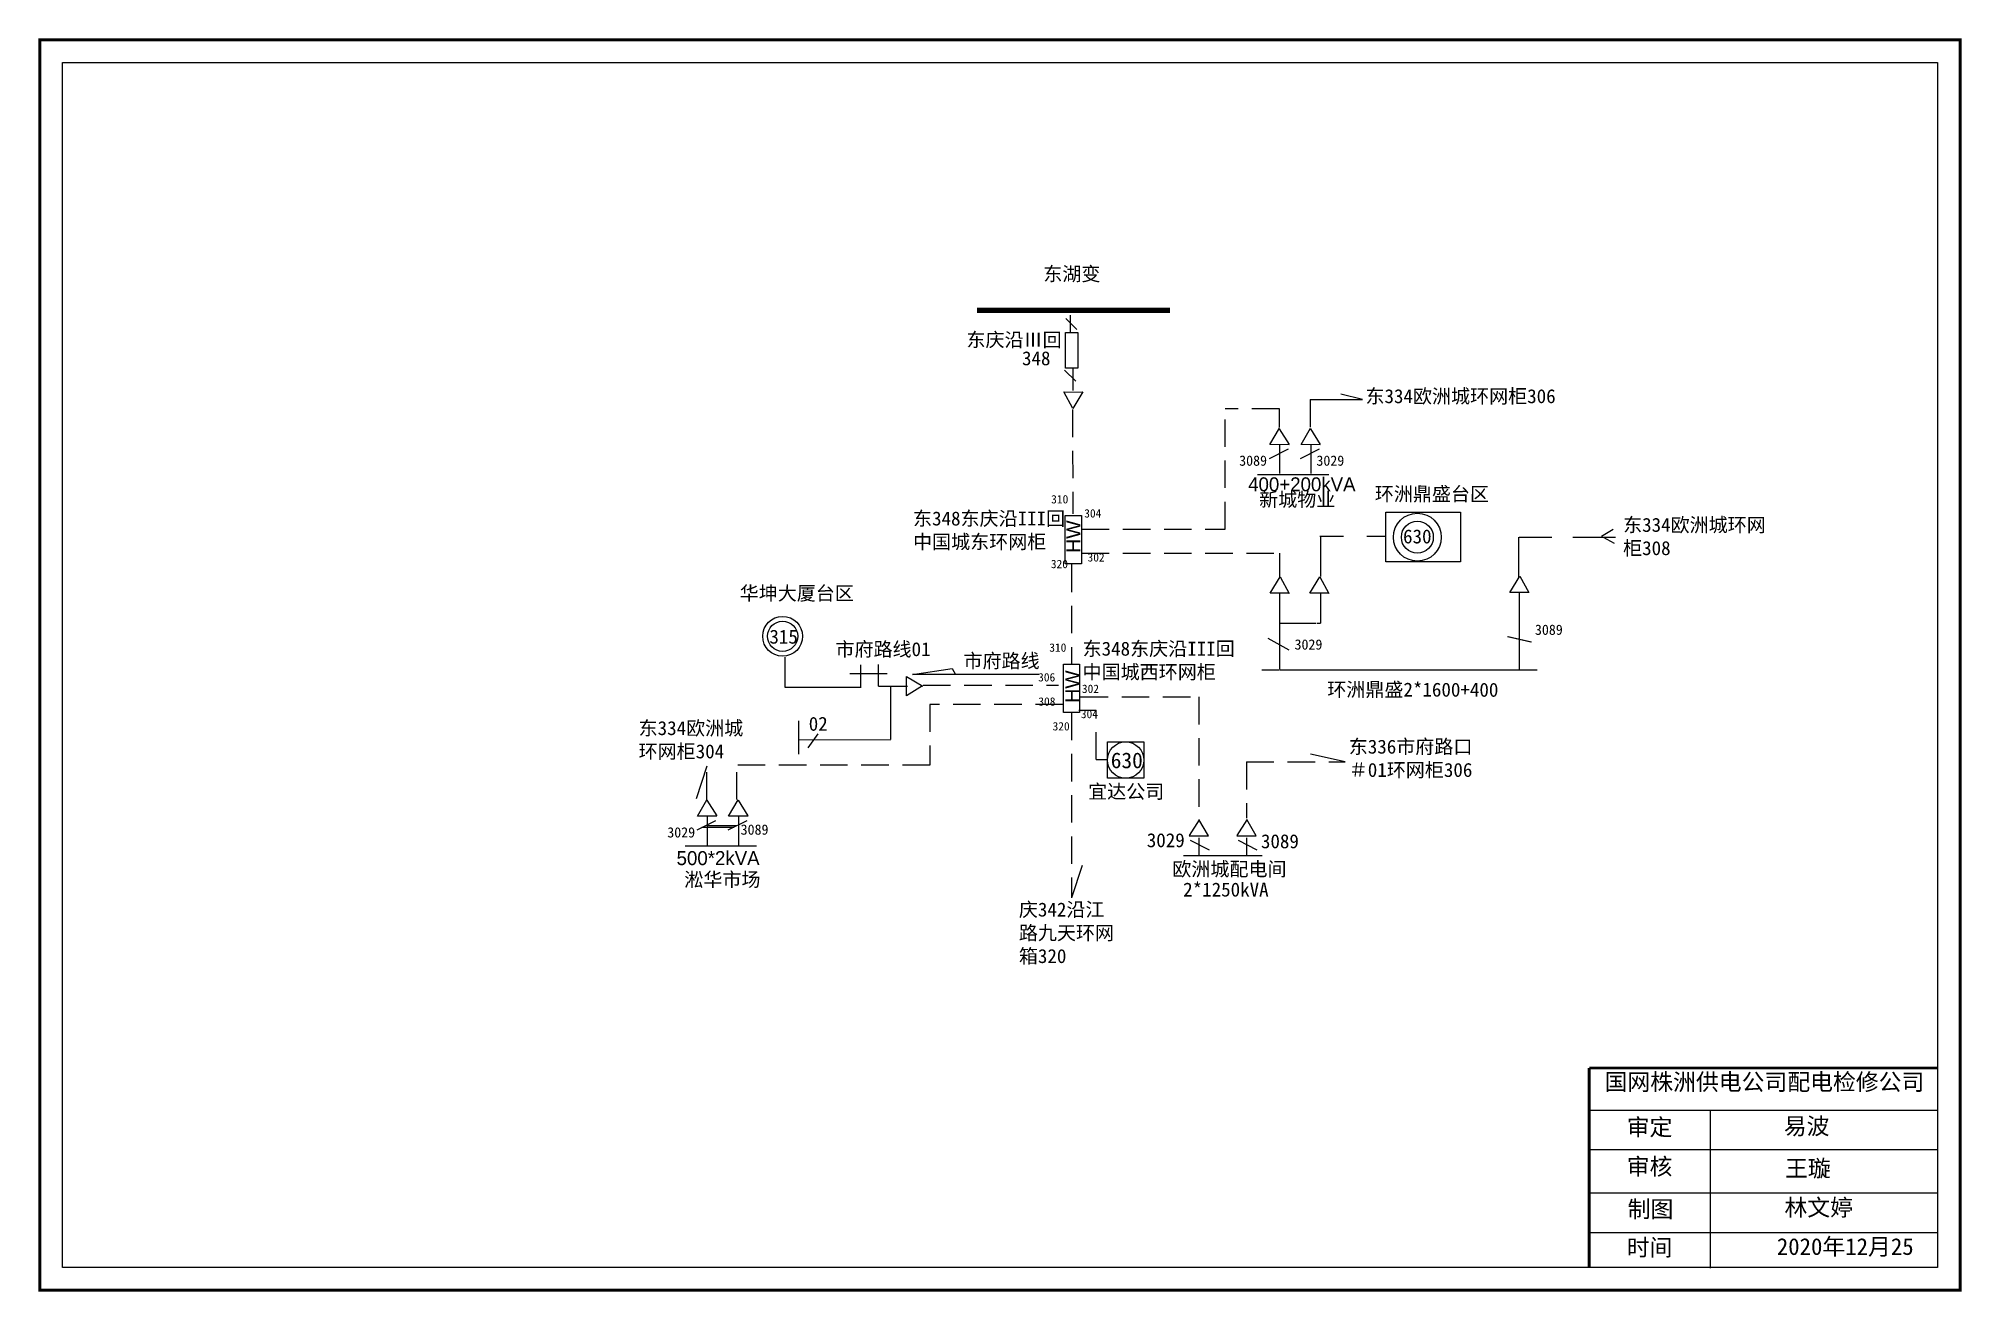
# Model space of a CAD drawing. Extents: x -2 to 342, y -1 to 223.
import ezdxf

# ---------------------------------------------------------------- set-up
doc = ezdxf.new("R2010")
doc.units = 0
doc.header["$LTSCALE"] = 0.774411
doc.linetypes.add('ACAD_ISO02W100', pattern=[15, 12, -3])
doc.linetypes.add('DASHED2', pattern=[9.525, 6.35, -3.175])
doc.layers.get('0').update_dxf_attribs({"linetype": 'CONTINUOUS'})
doc.styles.get("Standard").update_dxf_attribs({"font": '', "height": 2.5})
doc.styles.add('字体', font='simkai_0.ttf', dxfattribs={"height": 2.5})
doc.styles.get('Standard').set_extended_font_data('SimSun')

msp = doc.modelspace()

# ---------------------------------------------------------------- linework, layer by layer
at = {"linetype": 'Continuous'}
for p, q in [((184.02, 170.91), (182.04, 172.89)), ((183.8, 161.68), (181.82, 163.65)), ((183.28, 163.93), (183.28, 159.98)), ((183.29, 156.78), (181.66, 159.74)), ((181.7, 159.72), (185.05, 159.74)), ((185.05, 159.74), (183.29, 156.78)), ((216.37, 144.97), (229.12, 144.97)), ((131.76, 106.78), (131.76, 112.25)), ((145.29, 106.76), (145.29, 110.87)), ((148.41, 110.93), (148.41, 107.03)), ((143.37, 109.32), (150.02, 109.32)), ((148.45, 107.06), (153.65, 107.06)), ((150.64, 107.06), (150.64, 97.49)), ((154.59, 109.12), (161.7, 110.22)), ((177.17, 109.11), (154.59, 109.12)), ((161.7, 110.22), (162.25, 109.12)), ((145.22, 106.78), (131.76, 106.78)), ((134.12, 100.82), (134.12, 94.86)), ((184.38, 102.75), (187.46, 102.75)), ((150.63, 97.4), (134.25, 97.41)), ((135.86, 95.97), (137.65, 98.53)), ((116.85, 81.79), (122.54, 81.79)), ((117.71, 82.1), (123.09, 82.1)), ((205.84, 79.86), (205.84, 76.69)), ((214.39, 79.86), (214.39, 76.69)), ((113.85, 78.43), (126.6, 78.43)), ((203.09, 76.69), (217.2, 76.69)), ((275.82, 31.12), (338.18, 31.12)), ((297.46, 31.11), (297.46, 2.78)), ((275.82, 24.02), (338.18, 24.02)), ((275.82, 16.27), (338.18, 16.27)), ((275.82, 9.16), (338.18, 9.16))]:
    msp.add_line(p, q, dxfattribs=at)
at = {"linetype": 'ACAD_ISO02W100'}
msp.add_line((182.88, 170.41), (182.88, 173.5), dxfattribs=at)
at = {"color": 0, "linetype": 'Continuous'}
for p, q in [((235.19, 158.42), (231.32, 159.37)), ((220.29, 153.36), (220.29, 156.72)), ((225.81, 158.42), (235.19, 158.42)), ((278.01, 133.89), (280.1, 135.15)), ((227.54, 133.89), (231.75, 133.89)), ((227.67, 133.89), (227.67, 126.66)), ((235.92, 133.89), (239.37, 133.89)), ((263.12, 133.75), (263.12, 126.38)), ((263.26, 133.75), (269.1, 133.75)), ((272.86, 133.75), (280.52, 133.75)), ((278.29, 133.75), (280.24, 132.64)), ((183.18, 128.93), (183.18, 128.93)), ((220.3, 130.85), (220.3, 126.52)), ((218.66, 123.68), (220.43, 126.62)), ((220.43, 126.62), (222.05, 123.66)), ((225.76, 123.68), (227.53, 126.62)), ((227.53, 126.62), (229.15, 123.66)), ((261.59, 123.81), (263.36, 126.76)), ((263.36, 126.76), (264.97, 123.8)), ((222.01, 123.68), (218.66, 123.68)), ((220.33, 123.6), (220.33, 110.1)), ((229.11, 123.68), (225.76, 123.68)), ((227.67, 123.6), (227.67, 118.31)), ((264.94, 123.82), (261.59, 123.81)), ((263.22, 123.74), (263.22, 109.96)), ((220.44, 118.31), (226.84, 118.31)), ((226.98, 118.31), (227.67, 118.31)), ((218.24, 115.67), (222, 113.58)), ((261.13, 115.95), (265.31, 114.97)), ((261.27, 115.95), (265.45, 114.97)), ((217.13, 109.96), (220.33, 109.96)), ((220.44, 109.96), (247.89, 109.96)), ((247.89, 109.96), (266.48, 109.96)), ((232.08, 93.46), (225.86, 94.88)), ((117.75, 92.71), (115.83, 86.88)), ((184.98, 74.94), (183.06, 69.11))]:
    msp.add_line(p, q, dxfattribs=at)
at = {"color": 0, "linetype": 'DASHED2'}
for p, q in [((183.22, 156.59), (183.28, 137.9)), ((183.07, 128.81), (183.07, 110.96)), ((117.75, 86.7), (117.75, 92.77))]:
    msp.add_line(p, q, dxfattribs=at)
at = {"linetype": 'DASHED2'}
for p, q in [((220.29, 156.72), (210.58, 156.72)), ((210.58, 135.17), (210.58, 156.7)), ((184.88, 135.17), (210.58, 135.17)), ((184.88, 130.88), (220.3, 130.88)), ((153.47, 105.31), (153.49, 108.77)), ((153.49, 108.77), (156.41, 107.07)), ((156.34, 107.08), (153.51, 105.33)), ((156.46, 107.23), (180.72, 107.23)), ((181.51, 103.78), (157.69, 103.78)), ((157.69, 103.78), (157.69, 92.88)), ((184.68, 105.12), (205.84, 105.12)), ((205.84, 105.12), (205.84, 83.42)), ((183.07, 102.27), (183.06, 69.11)), ((187.46, 93.9), (187.46, 102.75)), ((187.46, 93.9), (189.41, 93.9)), ((214.38, 93.46), (232.08, 93.46)), ((214.39, 93.46), (214.39, 83.42)), ((157.69, 92.88), (122.98, 92.88)), ((123.1, 86.75), (123.1, 92.81))]:
    msp.add_line(p, q, dxfattribs=at)
at = {"color": 7, "linetype": 'DASHED2'}
for p, q in [((225.79, 158.37), (225.79, 153.4)), ((218.58, 150.31), (220.28, 153.23)), ((220.27, 153.16), (222.02, 150.33)), ((224.16, 150.31), (225.85, 153.23)), ((225.84, 153.16), (227.59, 150.33)), ((222.04, 150.29), (218.58, 150.31)), ((227.62, 150.29), (224.16, 150.31)), ((116.06, 83.77), (117.75, 86.7)), ((117.75, 86.62), (119.5, 83.8)), ((121.63, 83.77), (123.33, 86.7)), ((123.32, 86.62), (125.07, 83.8)), ((119.52, 83.75), (116.06, 83.77)), ((125.1, 83.75), (121.63, 83.77)), ((205.89, 83.11), (204.14, 80.28)), ((207.58, 80.26), (205.88, 83.18)), ((214.43, 83.11), (212.68, 80.28)), ((216.12, 80.26), (214.43, 83.18)), ((204.11, 80.24), (207.58, 80.26)), ((212.66, 80.24), (216.12, 80.26))]:
    msp.add_line(p, q, dxfattribs=at)
at = {"color": 7, "linetype": 'Continuous'}
for p, q in [((221.83, 149.49), (218.44, 147.79)), ((220.32, 150.29), (220.32, 145.11)), ((227.4, 149.49), (224.01, 147.79)), ((225.9, 150.29), (225.9, 145.11)), ((119.3, 82.95), (115.92, 81.26)), ((117.8, 83.76), (117.8, 78.57)), ((124.88, 82.95), (121.49, 81.26)), ((123.38, 83.76), (123.38, 78.57)), ((204.33, 79.44), (207.72, 77.74)), ((212.88, 79.44), (216.26, 77.74))]:
    msp.add_line(p, q, dxfattribs=at)
at = {"linetype": 'Continuous', "const_width": 0.5}
msp.add_lwpolyline([(-1.75, 222.82), (342.23, 222.82), (342.23, -1.15), (-1.75, -1.15)], close=True, dxfattribs=at)
at = {"linetype": 'Continuous'}
for points in [[(2.3, 218.77), (338.18, 218.77), (338.18, 2.9), (2.3, 2.9)], [(184.5, 110.96), (184.5, 102.3), (181.61, 102.3), (181.61, 110.96)], [(189.47, 97.06), (196, 97.06), (196, 90.54), (189.47, 90.54)]]:
    msp.add_lwpolyline(points, close=True, dxfattribs=at)
for points, const_width in [([(200.68, 174.36), (166.13, 174.37)], 1), ([(275.78, 38.63), (275.78, 2.9)], 0.5), ([(275.82, 38.63), (338.18, 38.63)], 0.5)]:
    msp.add_lwpolyline(points, dxfattribs=dict(at, const_width=const_width))
at = {"linetype": 'ACAD_ISO02W100'}
msp.add_lwpolyline([(184.2, 164.01), (181.99, 164.01), (181.99, 170.41), (184.2, 170.41)], close=True, dxfattribs=at)
at = {"color": 0, "linetype": 'Continuous'}
for points in [[(239.37, 138.21), (252.73, 138.21), (252.73, 129.3), (239.37, 129.3)], [(184.81, 137.6), (184.81, 128.94), (181.93, 128.94), (181.93, 137.6)]]:
    msp.add_lwpolyline(points, close=True, dxfattribs=at)
for radius in [4.29, 2.86]:
    msp.add_circle((245, 133.73), radius, dxfattribs=at)
at = {"linetype": 'Continuous'}
for centre, radius in [((131.3, 115.98), 3.57), ((131.3, 115.98), 2.71), ((192.74, 93.8), 3.26)]:
    msp.add_circle(centre, radius, dxfattribs=at)

# ---------------------------------------------------------------- texts
at = {"color": 7, "linetype": 'Continuous'}
for s, p in [('东334欧洲城环网柜306', (235.7, 157.74)), ('新城物业', (216.66, 139.23)), ('3029', (196.53, 78.2)), ('3089', (216.98, 78.01)), ('欧洲城配电间', (201.11, 73.04)), ('淞华市场', (113.7, 71.16)), ('2*1250kVA', (203.05, 69.36))]:
    msp.add_text(s, height=2.5, dxfattribs=at).set_placement(p)
at = {"linetype": 'Continuous'}
for s, p in [('市府路线01', (140.76, 112.42)), ('市府路线', (163.7, 110.34))]:
    msp.add_text(s, height=2.5, dxfattribs=at).set_placement(p)
at = {"color": 7, "linetype": 'Continuous', "insert": (178, 182.15), "char_height": 2.5, "width": 132.2648, "attachment_point": 1}
msp.add_mtext('东湖变', dxfattribs=at)
at = {"color": 0, "linetype": 'Continuous', "char_height": 2.5, "attachment_point": 1}
for s, insert, width in [('东庆沿Ⅲ回', (164.23, 170.35), 17.5804), ('348', (174.18, 167.03), 6.7865), ('{\\H0.7333x;3089}', (213.08, 148.36), 15.9625), ('{\\H0.7333x;3029}', (226.92, 148.36), 15.9625), ('{\\H0.6x;310}', (179.41, 141.28), 6.7865), ('{\\H0.6x;304}', (185.33, 138.75), 6.7865), ('630', (242.44, 135.12), 6.7865), ('东334欧洲城环网柜308', (281.85, 137.19), 28.7955), ('{\\H0.6x;320}', (179.35, 129.68), 6.7865), ('{\\H0.6x;302}', (185.92, 130.87), 6.7865), ('{\\H0.7333x;3089}', (266.06, 118.07), 15.9625), ('{\\H0.6x;310}', (179.07, 114.71), 6.7865), ('东348{\\C256;东庆沿III回}中国城西环网柜', (185.03, 115.01), 27.9382), ('{\\H0.7333x;3029}', (223, 115.43), 15.9625), ('{\\H0.6x;306}', (177.07, 109.39), 6.7865), ('{\\H0.6x;302}', (184.91, 107.32), 6.7865), ('{\\H0.6x;308}', (177.11, 105.04), 6.7865), ('{\\H0.6x;320}', (179.66, 100.61), 6.7865), ('{\\H0.6x;304}', (184.72, 102.81), 6.7865), ('{\\H0.7333x;3029}', (110.64, 81.77), 15.9625), ('{\\H0.7333x;3089}', (123.78, 82.27), 15.9625)]:
    msp.add_mtext(s, dxfattribs=dict(at, insert=insert, width=width))
at = {"linetype": 'Continuous', "attachment_point": 1}
for s, insert, char_height, width in [('{\\f\uffbfﾬￌﾣﾤ_GB2312|b0|i0|c134|p49;400+200kVA}', (214.69, 144.45), 2.5, 23.2862), ('东348东庆沿III回\\P中国城东环网柜', (154.66, 138.33), 2.5, 28.7955), ('华坤大厦台区', (123.61, 124.94), 2.5, 41.5915), ('315', (128.93, 117.16), 2.5, 4.2342), ('东334欧洲城环网柜304', (105.5, 100.78), 2.5, 20.63), ('02', (135.98, 101.55), 2.5, 4.5744), ('东336市府路口＃01环网柜306', (232.71, 97.46), 2.5, 23.6259), ('{\\H1.25x;630}', (190.08, 95.16), 2.25, 24.2678), ('宜达公司', (186.03, 89.42), 2.5, 26.9642), ('{\\f\uffbfﾬￌﾣﾤ_GB2312|b0|i0|c134|p49;500*2kVA}', (112.31, 77.49), 2.5, 23.2862)]:
    msp.add_mtext(s, dxfattribs=dict(at, insert=insert, char_height=char_height, width=width))
at = {"color": 0, "linetype": 'Continuous', "char_height": 2.5, "width": 32.641, "attachment_point": 1, "rotation": 359.864}
for s, insert in [('环洲鼎盛台区', (237.38, 142.75)), ('环洲鼎盛2*1600+400', (228.87, 107.72))]:
    msp.add_mtext(s, dxfattribs=dict(at, insert=insert))
at = {"linetype": 'Continuous', "char_height": 2.5, "width": 28.7955, "attachment_point": 1, "rotation": 90}
for insert in [(182.15, 130.92), (181.93, 104.06)]:
    msp.add_mtext('{\\fArial|b0|i0|c0|p32;HW}', dxfattribs=dict(at, insert=insert))
at = {"insert": (173.62, 68.28), "char_height": 2.5, "width": 18.6421, "attachment_point": 1}
msp.add_mtext('{\\fSimSun|b0|i0|c134|p2;庆}342{\\fSimSun|b0|i0|c134|p2;沿江路九天环网箱320}', dxfattribs=at)
at = {"linetype": 'Continuous', "char_height": 3, "attachment_point": 1, "style": '字体'}
for s, insert, width in [('国网株洲供电公司配电检修公司', (278.53, 37.65), 82.0179), ('审定', (282.51, 29.56), 23.4615), ('{\\fSimSun|b0|i0|c134|p2;易波}', (310.64, 29.75), 23.4615), ('审核', (282.51, 22.5), 23.4615), ('{\\fSimSun|b0|i0|c134|p2;王璇}', (310.86, 22.17), 33.0539), ('制图', (282.68, 14.88), 23.4615), ('{\\fSimSun|b0|i0|c134|p2;林文婷}', (310.76, 15.16), 39.95), ('时间', (282.51, 7.99), 23.4615), ('2020{\\fSimSun|b0|i0|c134|p2;年}12{\\fSimSun|b0|i0|c134|p2;月25}', (309.39, 8.16), 25.7892)]:
    msp.add_mtext(s, dxfattribs=dict(at, insert=insert, width=width))

doc.saveas('drawing.dxf')
